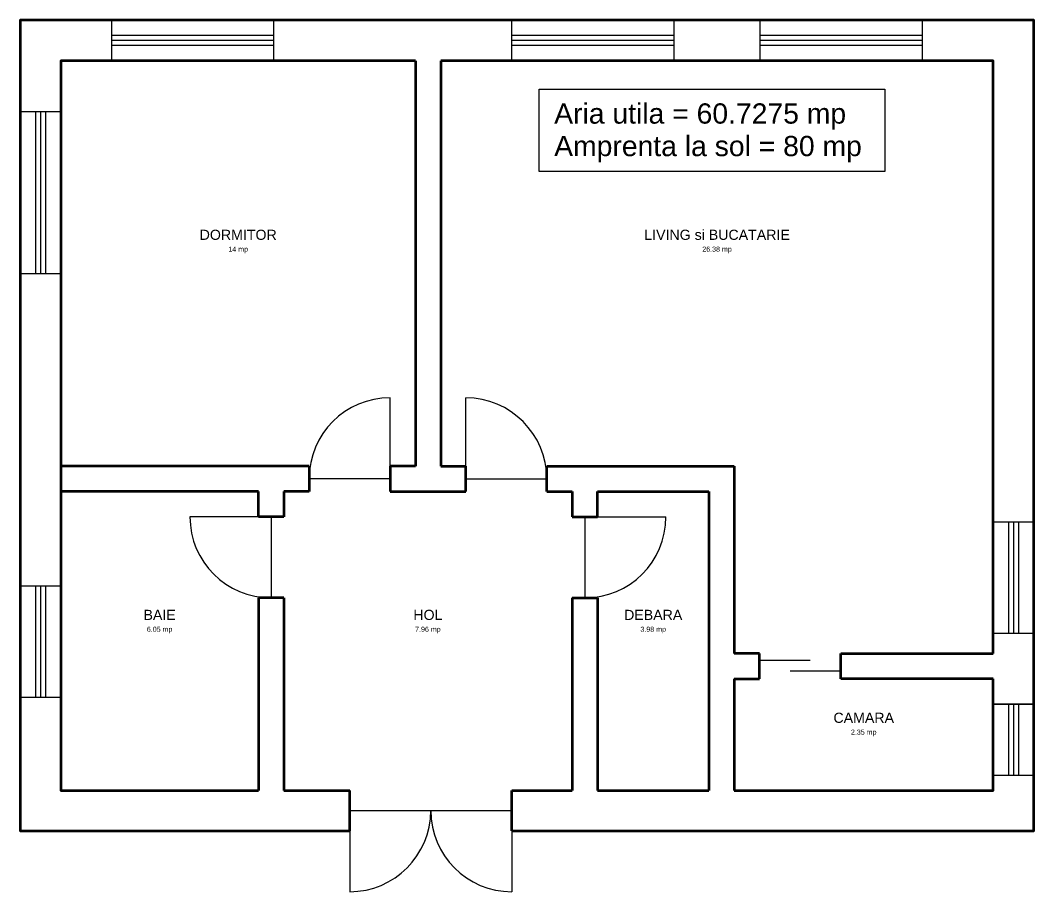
# Model space of a CAD drawing. Header units: millimetres. Extents: x 0 to 420, y 0 to 297.
# Drawn here: x 187.7 to 197.7, y 121.38 to 129.98 of the extents above; entities that cross this region are included whole.
import ezdxf

# ---------------------------------------------------------------- set-up
doc = ezdxf.new("R2010")
doc.units = ezdxf.units.MM
doc.header["$MEASUREMENT"] = 0
doc.layers.add('tamplarie', color=7, linetype='Continuous', lineweight=0)
doc.layers.add('zidarie', color=7, linetype='Continuous', lineweight=35)
doc.styles.get("Standard").update_dxf_attribs({"font": 'Arial.ttf'})

msp = doc.modelspace()

# ---------------------------------------------------------------- linework, layer by layer
at = {"layer": 'tamplarie'}
for p, q in [((188.605, 129.978), (188.605, 129.578)), ((190.205, 129.978), (190.205, 129.578)), ((192.555, 129.578), (192.555, 129.978)), ((194.155, 129.978), (194.155, 129.578)), ((195.005, 129.578), (195.005, 129.978)), ((196.605, 129.978), (196.605, 129.578)), ((190.205, 129.828), (188.605, 129.828)), ((194.155, 129.828), (192.555, 129.828)), ((196.605, 129.828), (195.005, 129.828)), ((190.205, 129.778), (188.605, 129.778)), ((190.205, 129.728), (188.605, 129.728)), ((194.155, 129.778), (192.555, 129.778)), ((194.155, 129.728), (192.555, 129.728)), ((196.605, 129.778), (195.005, 129.778)), ((196.605, 129.728), (195.005, 129.728)), ((187.705, 129.078), (188.105, 129.078)), ((187.855, 129.078), (187.855, 127.478)), ((187.905, 129.078), (187.905, 127.478)), ((187.955, 129.078), (187.955, 127.478)), ((187.705, 127.478), (188.105, 127.478)), ((191.354, 125.453), (191.354, 126.253)), ((192.1, 125.452), (192.1, 126.252)), ((191.354, 125.453), (190.554, 125.453)), ((192.1, 125.452), (192.9, 125.452)), ((190.179, 125.077), (189.379, 125.077)), ((190.179, 125.077), (190.179, 124.277)), ((193.275, 125.077), (194.075, 125.077)), ((193.275, 125.077), (193.275, 124.277)), ((197.305, 125.028), (197.705, 125.028)), ((197.455, 125.028), (197.455, 123.928)), ((197.505, 125.028), (197.505, 123.928)), ((197.555, 125.028), (197.555, 123.928)), ((187.705, 124.398), (188.105, 124.398)), ((187.855, 124.398), (187.855, 123.298)), ((187.905, 124.398), (187.905, 123.298)), ((187.955, 124.398), (187.955, 123.298)), ((197.305, 123.928), (197.705, 123.928)), ((195, 123.663), (195.5, 123.663)), ((195.8, 123.555), (195.3, 123.555)), ((187.705, 123.298), (188.105, 123.298)), ((197.705, 123.228), (197.305, 123.228)), ((197.305, 123.228), (197.705, 123.228)), ((197.455, 123.228), (197.455, 122.528)), ((197.505, 123.228), (197.505, 122.528)), ((197.555, 123.228), (197.555, 122.528)), ((197.555, 123.228), (197.555, 122.528)), ((197.305, 122.528), (197.705, 122.528)), ((190.955, 122.178), (192.555, 122.178)), ((190.955, 122.178), (190.955, 121.378)), ((192.555, 122.178), (192.555, 121.378))]:
    msp.add_line(p, q, dxfattribs=at)
msp.add_lwpolyline([(192.824, 129.298), (196.237, 129.298), (196.237, 128.485), (192.824, 128.485)], close=True, dxfattribs=at)
for centre, start, end in [((191.354, 125.453), 90, 180), ((192.1, 125.452), 0, 90), ((190.179, 125.077), 180, 270), ((193.275, 125.077), 270, 0), ((190.955, 122.178), 270, 0), ((192.555, 122.178), 180, 270)]:
    msp.add_arc(centre, 0.8, start, end, dxfattribs=at)
at = {"layer": 'zidarie'}
for p, q in [((191.605, 129.578), (191.605, 125.578)), ((191.855, 129.578), (191.855, 125.578)), ((190.554, 125.578), (188.105, 125.578)), ((190.554, 125.578), (190.554, 125.327)), ((191.605, 125.578), (191.354, 125.578)), ((191.354, 125.578), (191.354, 125.327)), ((191.855, 125.578), (192.1, 125.578)), ((192.1, 125.327), (192.1, 125.578)), ((192.9, 125.327), (192.9, 125.578)), ((192.9, 125.578), (194.75, 125.578)), ((194.75, 125.578), (194.75, 123.728)), ((190.054, 125.327), (188.105, 125.327)), ((190.054, 125.077), (190.054, 125.327)), ((190.554, 125.327), (190.304, 125.327)), ((190.304, 125.327), (190.304, 125.077)), ((191.354, 125.327), (192.1, 125.327)), ((192.9, 125.327), (193.15, 125.327)), ((193.15, 125.327), (193.15, 125.077)), ((193.4, 125.077), (193.4, 125.327)), ((193.4, 125.327), (194.5, 125.327)), ((194.5, 125.327), (194.5, 122.378)), ((190.304, 125.077), (190.054, 125.077)), ((193.15, 125.077), (193.4, 125.077)), ((190.304, 124.277), (190.054, 124.277)), ((190.054, 124.277), (190.054, 122.378)), ((190.304, 124.277), (190.304, 122.378)), ((193.15, 124.277), (193.4, 124.277)), ((193.15, 124.277), (193.15, 122.378)), ((193.4, 124.277), (193.4, 122.378)), ((195, 123.728), (194.75, 123.728)), ((195, 123.478), (195, 123.728)), ((195.8, 123.478), (195.8, 123.728)), ((195.8, 123.728), (197.305, 123.728)), ((194.75, 123.478), (195, 123.478)), ((194.75, 123.478), (194.75, 122.378)), ((197.305, 123.478), (195.8, 123.478)), ((190.955, 121.978), (190.955, 122.378)), ((192.555, 121.978), (192.555, 122.378))]:
    msp.add_line(p, q, dxfattribs=at)
for points in [[(192.555, 121.978), (197.705, 121.978), (197.705, 129.978), (187.705, 129.978), (187.705, 121.978), (190.955, 121.978)], [(191.605, 129.578), (188.105, 129.578), (188.105, 122.378), (190.054, 122.378)], [(197.305, 123.728), (197.305, 129.578), (191.855, 129.578)], [(194.75, 122.378), (197.305, 122.378), (197.305, 123.478)], [(190.304, 122.378), (190.955, 122.378)], [(192.555, 122.378), (193.15, 122.378)], [(193.4, 122.378), (194.5, 122.378)]]:
    msp.add_lwpolyline(points, dxfattribs=at)

# ---------------------------------------------------------------- texts
at = {"layer": 'tamplarie'}
for s, p in [('Aria utila = 60.7275 mp', (192.973, 128.958)), ('Amprenta la sol = 80 mp', (192.973, 128.637))]:
    msp.add_text(s, height=0.2, dxfattribs=at).set_placement(p)
at = {"layer": 'tamplarie', "attachment_point": 1}
for s, width, insert, char_height in [('\\pxqc;\\P\\P\\P\\P\\P\\P\\PBAIE\\P{\\H0.5x;6.05 mp}', 1.94973, (188.105, 125.327), 0.1), ('\\pxqc;\\P\\P\\P\\P\\P\\P\\PHOL\\P{\\H0.5x;7.96 mp}', 2.84577, (190.304, 125.327), 0.1), ('\\pxqc;\\P\\P\\P\\P\\P\\P\\PDEBARA\\P{\\H0.5x;3.98 mp}', 1.1, (193.4, 125.327), 0.1), ('\\pxqc;\\P{\\H0.5x;CAMARA\\P\\H0.5x;2.35 mp}', 2.5545, (194.75, 123.478), 0.2)]:
    msp.add_mtext_dynamic_manual_height_columns(s, width=width, gutter_width=1, heights=[0], dxfattribs=dict(at, insert=insert, char_height=char_height))
at = {"layer": 'zidarie', "attachment_point": 1}
for s, width, insert, char_height in [('\\pxqc;\\P\\P\\P\\P\\P{\\H0.5x;DORMITOR\\P\\H0.5x;14 mp}', 3.5, (188.105, 129.578), 0.2), ('\\pxqc;\\P\\P\\P\\P\\P\\P\\P\\P\\P\\PLIVING si BUCATARIE\\P{\\H0.5x;26.38 mp}', 5.45, (191.855, 129.578), 0.1)]:
    msp.add_mtext_dynamic_manual_height_columns(s, width=width, gutter_width=1, heights=[0], dxfattribs=dict(at, insert=insert, char_height=char_height))

doc.saveas('drawing.dxf')
